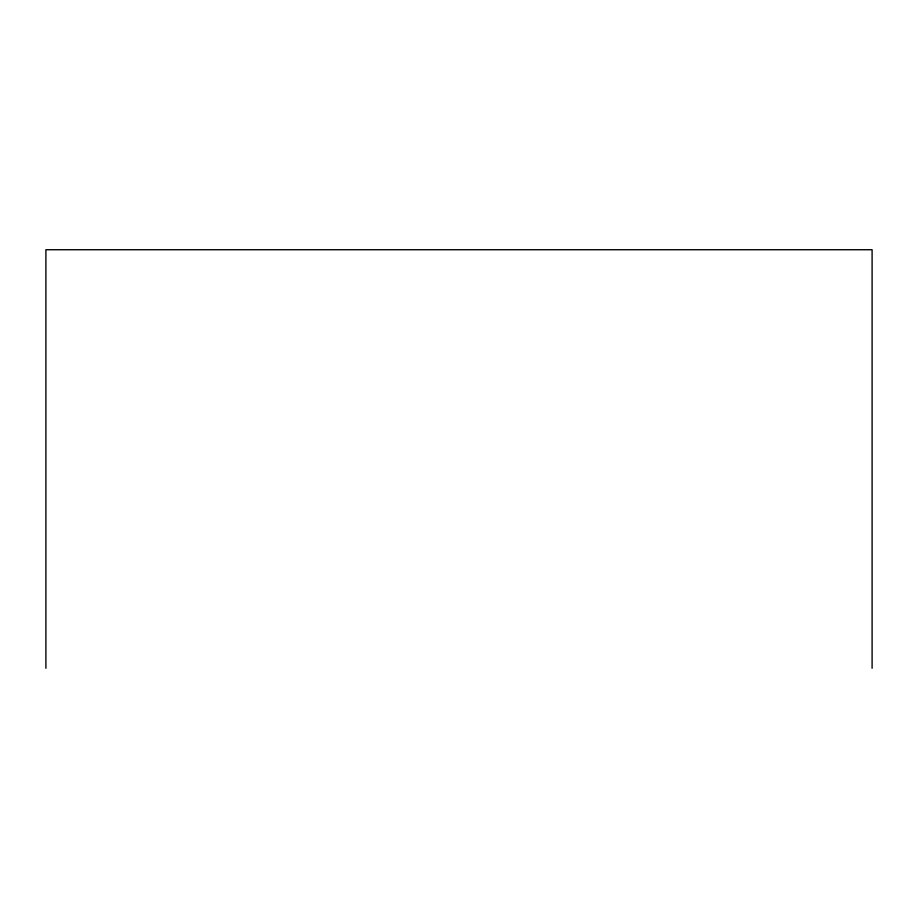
<?xml version="1.0" encoding="UTF-8"?>
<svg xmlns="http://www.w3.org/2000/svg" width="918" height="918" viewBox="0 0 918 918"><rect width="100%" height="100%" fill="white"/><g stroke="black" fill="none" stroke-linecap="round" stroke-linejoin="round"><path stroke-width="1.38" d="M872.1 668.27L872.1 249.73L45.9 249.73L45.9 668.27"/></g></svg>
